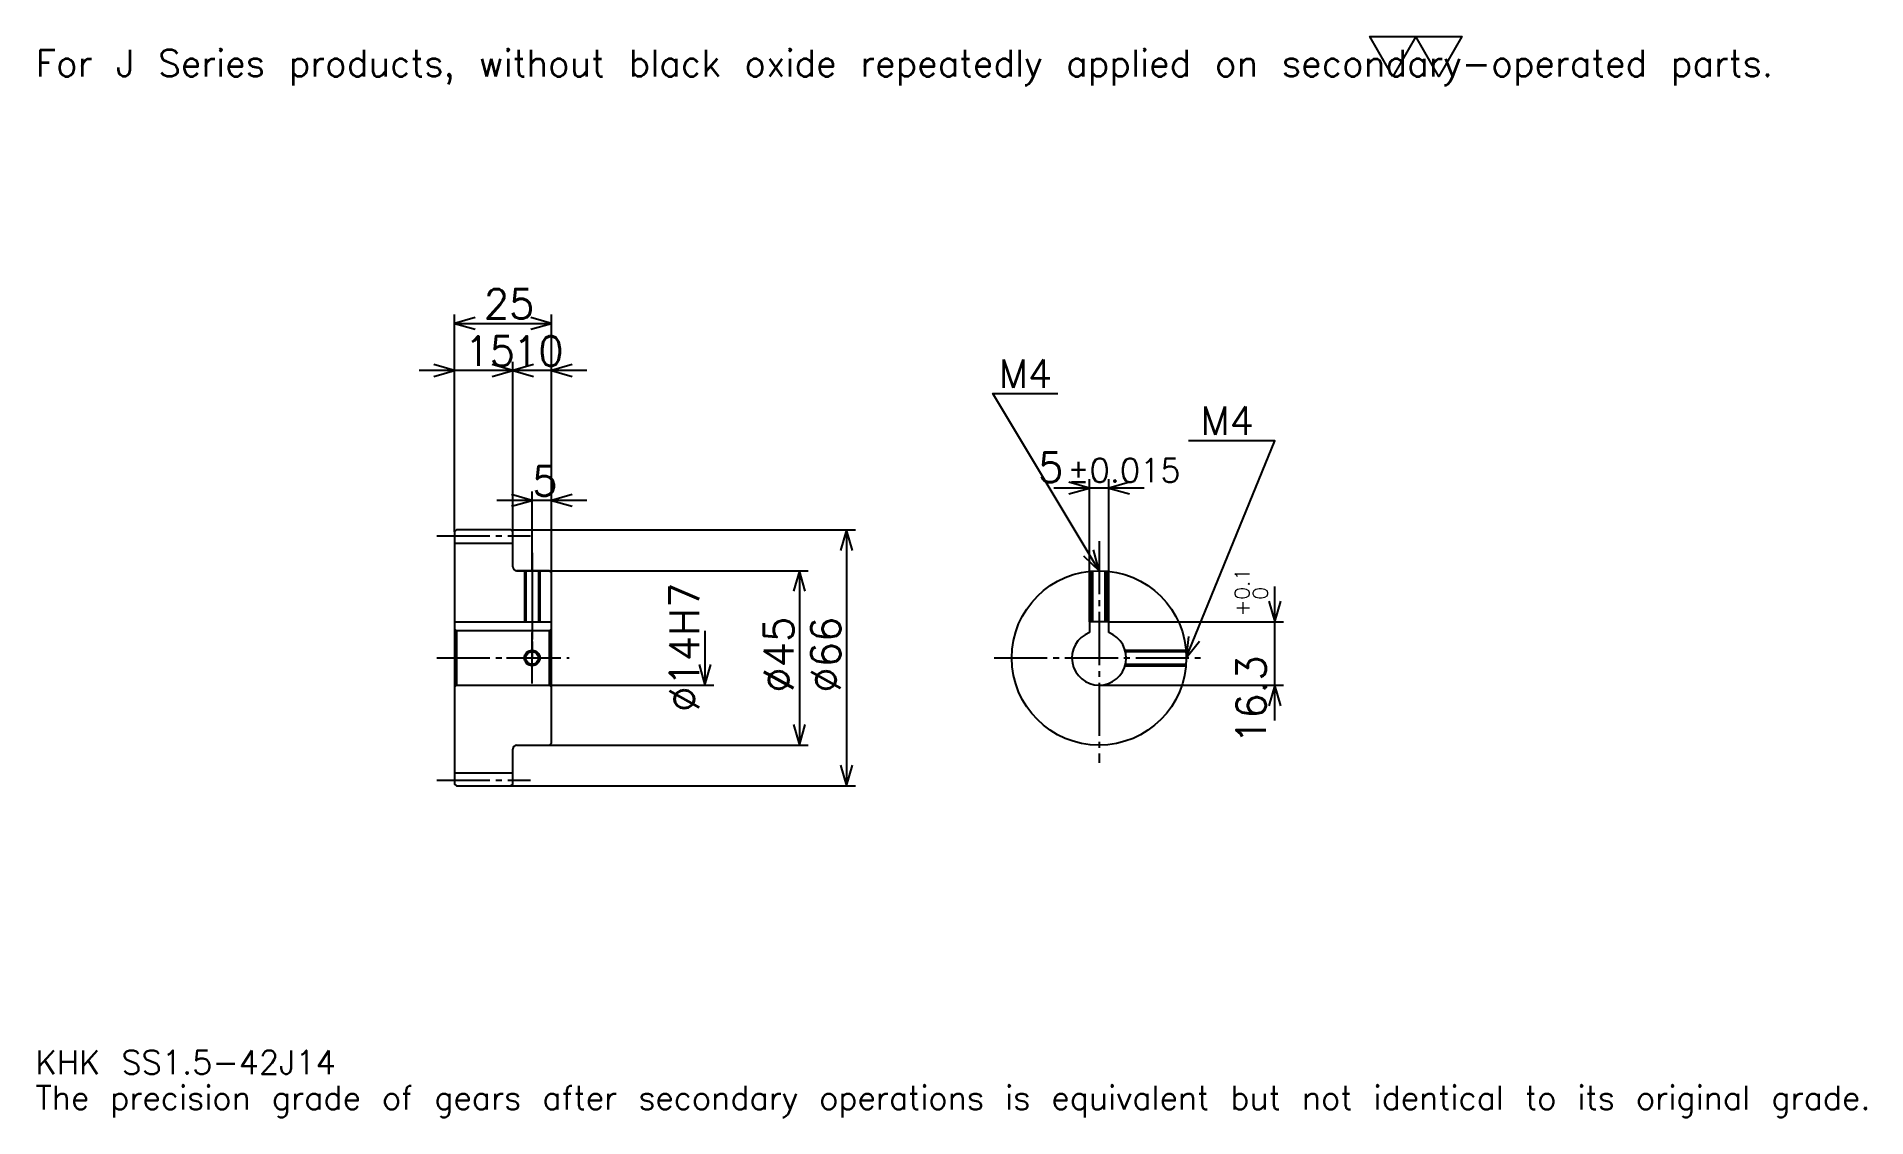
# Model space of a CAD drawing. Extents: x 15 to 487, y 6 to 284.
import ezdxf

# ---------------------------------------------------------------- set-up
doc = ezdxf.new("R2010")
doc.units = 0
doc.linetypes.add('DASHDOT', pattern=[18.260869, 13.695652, -1.521739, 1.521739, -1.521739])
doc.layers.get('0').update_dxf_attribs({"linetype": 'CONTINUOUS'})
doc.layers.add('DASHDOT', color=6, linetype='DASHDOT')
doc.styles.add('KANJI', font='TXT', dxfattribs={"bigfont": 'BIGFONT'})

msp = doc.modelspace()

# ---------------------------------------------------------------- linework, layer by layer
at = {"color": 5}
for p, q in [((123.260864, 157.021744), (123.260864, 212.565216)), ((148.260864, 157.021744), (148.260864, 212.565216)), ((123.260864, 210.282608), (148.260864, 210.282608)), ((138.260864, 157.021744), (138.260864, 200.391312)), ((147.391296, 198.108704), (114.130432, 198.108704)), ((157.391296, 198.108704), (129.130432, 198.108704)), ((286.956512, 133.321747), (286.956512, 170.108704)), ((291.956512, 133.321747), (291.956512, 170.108704)), ((143.260864, 157.021744), (143.260864, 166.913055)), ((301.086945, 167.826096), (277.82608, 167.826096)), ((157.391296, 164.630432), (134.130432, 164.630432)), ((123.260864, 156.521744), (123.260864, 157.021744)), ((137.760864, 157.021744), (148.260864, 157.021744)), ((138.260864, 156.521744), (138.260864, 157.021744)), ((143.260864, 146.521744), (143.260864, 157.021744)), ((143.260864, 146.521744), (143.260864, 157.021744)), ((148.260864, 157.021744), (226.630432, 157.021744)), ((148.260864, 146.021744), (148.260864, 157.021744)), ((224.347824, 157.021744), (224.347824, 91.021744)), ((139.260864, 146.521744), (148.260864, 146.521744)), ((148.260864, 146.521744), (214.456512, 146.521744)), ((212.173904, 146.521744), (212.173904, 101.521744)), ((334.782593, 107.891312), (334.782593, 142.452179)), ((291.956512, 133.321747), (337.065186, 133.321747)), ((187.82608, 131.021744), (187.82608, 117.021744)), ((148.260864, 117.021744), (190.108688, 117.021744)), ((289.456512, 117.021744), (337.065186, 117.021744)), ((139.260864, 101.521744), (148.260864, 101.521744)), ((148.260864, 101.521744), (214.456512, 101.521744)), ((137.760864, 91.021744), (148.260864, 91.021744)), ((148.260864, 91.021744), (226.630432, 91.021744))]:
    msp.add_line(p, q, dxfattribs=at)
at = {"color": 4}
for p, q in [((123.260864, 153.646744), (138.260864, 153.646744)), ((123.260864, 133.321747), (148.260864, 133.321747)), ((123.760864, 131.021744), (123.760864, 117.021744)), ((147.760864, 131.021744), (148.260864, 131.521744)), ((147.760864, 117.021744), (148.260864, 116.521744)), ((123.260864, 94.396744), (138.260864, 94.396744))]:
    msp.add_line(p, q, dxfattribs=at)
at = {"color": 7}
msp.add_lwpolyline([(365.217377, 273.913055), (359.282593, 284.200012), (383.021729, 284.200012), (377.086945, 273.913055), (371.152161, 284.200012), (365.217377, 273.913055)], dxfattribs=at)
at = {"color": 5}
for points in [[(128.586945, 211.804352), (123.260864, 210.282608), (128.586945, 208.760864)], [(142.934784, 208.760864), (148.260864, 210.282608), (142.934784, 211.804352)], [(117.934776, 196.586975), (123.260864, 198.108704), (117.934776, 199.630432)], [(132.934784, 196.586975), (138.260864, 198.108704), (132.934784, 199.630432)], [(143.586945, 199.630432), (138.260864, 198.108704), (143.586945, 196.586975)], [(153.586945, 199.630432), (148.260864, 198.108704), (153.586945, 196.586975)], [(289.456512, 146.521744), (262.065216, 192.17392), (278.804321, 192.17392)], [(311.956512, 124.021744), (334.782593, 180), (312.565247, 180)], [(137.934784, 163.108704), (143.260864, 164.630432), (137.934784, 166.152176)], [(153.586945, 166.152176), (148.260864, 164.630432), (153.586945, 163.108704)], [(281.630432, 166.304352), (286.956512, 167.826096), (281.630432, 169.347839)], [(297.282593, 169.347839), (291.956512, 167.826096), (297.282593, 166.304352)], [(225.869568, 151.695648), (224.347824, 157.021744), (222.82608, 151.695648)], [(285.411377, 150.305893), (289.456512, 146.521744), (288.021149, 151.87175)], [(213.695648, 141.195648), (212.173904, 146.521744), (210.652161, 141.195648)], [(333.260864, 138.647827), (334.782593, 133.321747), (336.304321, 138.647827)], [(312.558472, 129.528152), (311.956512, 124.021744), (315.376648, 128.378983)], [(186.304337, 122.347832), (187.82608, 117.021744), (189.347809, 122.347832)], [(336.304321, 111.695656), (334.782593, 117.021744), (333.260864, 111.695656)], [(210.652161, 106.847832), (212.173904, 101.521744), (213.695648, 106.847832)], [(222.82608, 96.347832), (224.347824, 91.021744), (225.869568, 96.347832)]]:
    msp.add_lwpolyline(points, dxfattribs=at)
at = {"color": 4}
for points in [[(138.260864, 147.521744), (138.260864, 156.521744), (137.760864, 157.021744), (123.760864, 157.021744), (123.260864, 156.521744), (123.260864, 116.521744)], [(139.260864, 101.521744), (147.760864, 101.521744), (148.260864, 102.021744), (148.260864, 146.021744), (147.760864, 146.521744), (139.260864, 146.521744)], [(141.260864, 146.521744), (141.260864, 133.321747)], [(141.640869, 146.521744), (141.640869, 133.321747)], [(144.880859, 146.521744), (144.880859, 133.321747)], [(145.260864, 146.521744), (145.260864, 133.321747)], [(287.456512, 133.321747), (287.456512, 146.432678)], [(287.836517, 133.321747), (287.836517, 146.463348)], [(291.076508, 133.321747), (291.076508, 146.463348)], [(291.456512, 133.321747), (291.456512, 146.432678)], [(291.956512, 130.560089), (291.956512, 133.321747), (286.956512, 133.321747), (286.956512, 130.560089)], [(123.260864, 116.521744), (123.760864, 117.021744), (147.760864, 117.021744), (147.760864, 131.021744), (123.760864, 131.021744), (123.260864, 131.521744)], [(296.164734, 126.021744), (311.867432, 126.021744)], [(296.266479, 125.641747), (311.898132, 125.641747)], [(296.164734, 122.021744), (311.867432, 122.021744)], [(296.266479, 122.401741), (311.898132, 122.401741)], [(123.260864, 116.521744), (123.260864, 91.521744), (123.760864, 91.021744), (137.760864, 91.021744), (138.260864, 91.521744), (138.260864, 100.521744)]]:
    msp.add_lwpolyline(points, dxfattribs=at)
for centre, radius in [((289.456512, 124.021744), 22.5), ((143.260864, 124.021744), 1.62)]:
    msp.add_circle(centre, radius, dxfattribs=at)
at = {"color": 7}
msp.add_circle((143.260864, 124.021744), 2, dxfattribs=at)
at = {"color": 4}
for centre, radius, start, end in [((139.260864, 147.521744), 1, 180, 270), ((289.456512, 124.021744), 7, 110.92483306, 69.07516694), ((139.260864, 100.521744), 1, 90, 180)]:
    msp.add_arc(centre, radius, start, end, dxfattribs=at)
at = {"layer": 'DASHDOT', "color": 7}
for p, q in [((118.695648, 155.521744), (142.82608, 155.521744)), ((289.456512, 154.130432), (289.456512, 96.956528)), ((143.260864, 146.521744), (143.260864, 124.021744)), ((118.695648, 124.021744), (152.82608, 124.021744)), ((262.391296, 124.021744), (316.521729, 124.021744)), ((118.695648, 92.521744), (142.82608, 92.521744))]:
    msp.add_line(p, q, dxfattribs=at)
for points in [[(143.260864, 151.08696), (143.260864, 128.756531)], [(143.260864, 117.456528), (143.260864, 130.58696)], [(136.695648, 124.021744), (149.82608, 124.021744)]]:
    msp.add_lwpolyline(points, dxfattribs=at)

# ---------------------------------------------------------------- texts
at = {"color": 7, "style": 'KANJI'}
for s, height, p in [('For J Series products, without black oxide repeatedly applied on secondary-operated parts.', 6.847826, (15.217391, 273.913055)), ('25', 7.608696, (130.815216, 211.5)), ('15', 7.608696, (125.815208, 199.326096)), ('10', 7.608696, (138.315216, 199.326096)), ('M4', 7.304348, (263.586945, 193.695648)), ('M4', 7.304348, (315.608704, 181.521744)), ('5', 7.608696, (273.750671, 169.347839)), ('%%p0.015', 6.086957, (281.282349, 169.347839)), ('5', 7.608696, (143.28804, 165.847839)), ('KHK SS1.5-42J14', 6.086957, (15.217391, 16.73913)), ('The precision grade of gears after secondary operations is equivalent but not identical to its original grade.', 6.086957, (15.217391, 7.608696))]:
    msp.add_text(s, height=height, dxfattribs=at).set_placement(p)
for s, height, p in [('%%c14H7', 7.608696, (186.304337, 110.135872)), ('0.1', 3.804348, (328.239136, 139.040939)), ('0', 3.804348, (332.956512, 139.040939)), ('+', 3.804348, (328.239136, 134.780075)), ('%%c45', 7.608696, (210.652161, 115.081528)), ('%%c66', 7.608696, (222.82608, 115.081528)), ('16.3', 7.608696, (332.5, 101.846626))]:
    msp.add_text(s, height=height, rotation=90, dxfattribs=at).set_placement(p)

doc.saveas('drawing.dxf')
